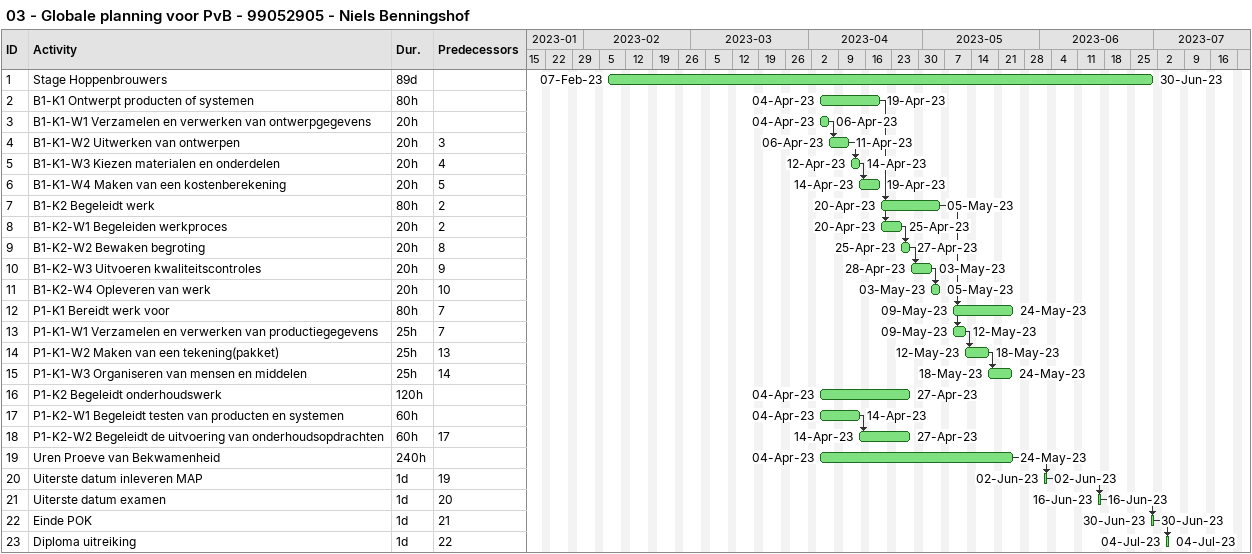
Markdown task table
03 - Globale planning voor PvB - 99052905 - Niels Benningshof

| ID | Task | Duration | Start | Finish | Predecessors |
|---|---|---|---|---|---|
| 1 | Stage Hoppenbrouwers | 89d | 2023-02-07 | 2023-06-30 |  |
| 2 | B1-K1 Ontwerpt producten of systemen | 80h | 2023-04-04 | 2023-04-19 |  |
| 3 | B1-K1-W1 Verzamelen en verwerken van ontwerpgegevens | 20h | 2023-04-04 | 2023-04-06 |  |
| 4 | B1-K1-W2 Uitwerken van ontwerpen | 20h | 2023-04-06 | 2023-04-11 | 3 |
| 5 | B1-K1-W3 Kiezen materialen en onderdelen | 20h | 2023-04-12 | 2023-04-14 | 4 |
| 6 | B1-K1-W4 Maken van een kostenberekening | 20h | 2023-04-14 | 2023-04-19 | 5 |
| 7 | B1-K2 Begeleidt werk | 80h | 2023-04-20 | 2023-05-05 | 2 |
| 8 | B1-K2-W1 Begeleiden werkproces | 20h | 2023-04-20 | 2023-04-25 | 2 |
| 9 | B1-K2-W2 Bewaken begroting | 20h | 2023-04-25 | 2023-04-27 | 8 |
| 10 | B1-K2-W3 Uitvoeren kwaliteitscontroles | 20h | 2023-04-28 | 2023-05-03 | 9 |
| 11 | B1-K2-W4 Opleveren van werk | 20h | 2023-05-03 | 2023-05-05 | 10 |
| 12 | P1-K1 Bereidt werk voor | 80h | 2023-05-09 | 2023-05-24 | 7 |
| 13 | P1-K1-W1 Verzamelen en verwerken van productiegegevens | 25h | 2023-05-09 | 2023-05-12 | 7 |
| 14 | P1-K1-W2 Maken van een tekening(pakket) | 25h | 2023-05-12 | 2023-05-18 | 13 |
| 15 | P1-K1-W3 Organiseren van mensen en middelen | 25h | 2023-05-18 | 2023-05-24 | 14 |
| 16 | P1-K2 Begeleidt onderhoudswerk | 120h | 2023-04-04 | 2023-04-27 |  |
| 17 | P1-K2-W1 Begeleidt testen van producten en systemen | 60h | 2023-04-04 | 2023-04-14 |  |
| 18 | P1-K2-W2 Begeleidt de uitvoering van onderhoudsopdrachten | 60h | 2023-04-14 | 2023-04-27 | 17 |
| 19 | Uren Proeve van Bekwamenheid | 240h | 2023-04-04 | 2023-05-24 |  |
| 20 | Uiterste datum inleveren MAP | 1d | 2023-06-02 | 2023-06-02 | 19 |
| 21 | Uiterste datum examen | 1d | 2023-06-16 | 2023-06-16 | 20 |
| 22 | Einde POK | 1d | 2023-06-30 | 2023-06-30 | 21 |
| 23 | Diploma uitreiking | 1d | 2023-07-04 | 2023-07-04 | 22 |
